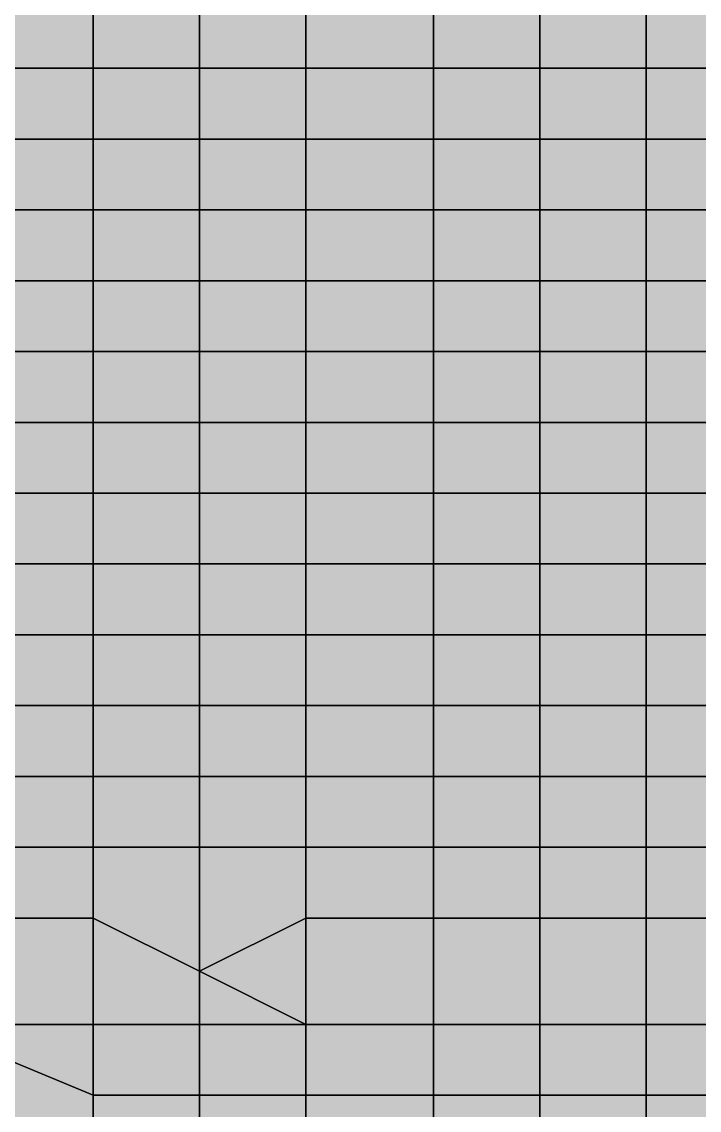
# Model space of a CAD drawing. Header units: inches. Extents: x -100 to 100, y -41 to 41.
# Drawn here: x 33.49 to 43.05, y -25.71 to -10.34 of the extents above; entities that cross this region are included whole.
import ezdxf

# ---------------------------------------------------------------- set-up
doc = ezdxf.new("R2010")
doc.units = ezdxf.units.IN
doc.header["$MEASUREMENT"] = 0

msp = doc.modelspace()

# ---------------------------------------------------------------- linework, layer by layer
at = {"color": 18, "true_color": 0x000000, "transparency": 33554532}
for p, q in [((34.5, -11), (34.5, -10)), ((34.5, -10), (34.5, -11)), ((36, -11), (36, -10)), ((36, -10), (36, -11)), ((37.5, -10), (37.5, -11)), ((37.5, -11), (37.5, -10)), ((39.3, -11), (39.3, -10)), ((39.3, -10), (39.3, -11)), ((40.8, -11), (40.8, -10)), ((40.8, -10), (40.8, -11)), ((42.3, -11), (42.3, -10)), ((42.3, -10), (42.3, -11)), ((34.5, -11), (33.3, -11)), ((33.3, -11), (34.5, -11)), ((34.5, -12), (34.5, -11)), ((36, -11), (34.5, -11)), ((34.5, -11), (34.5, -12)), ((34.5, -11), (36, -11)), ((36, -12), (36, -11)), ((37.5, -11), (36, -11)), ((36, -11), (36, -12)), ((36, -11), (37.5, -11)), ((37.5, -11), (39.3, -11)), ((37.5, -11), (37.5, -12)), ((39.3, -11), (37.5, -11)), ((37.5, -12), (37.5, -11)), ((37.5, -11), (37.5, -11)), ((39.3, -12), (39.3, -11)), ((40.8, -11), (39.3, -11)), ((39.3, -11), (39.3, -12)), ((39.3, -11), (40.8, -11)), ((40.8, -12), (40.8, -11)), ((40.8, -11), (40.8, -12)), ((42.3, -11), (40.8, -11)), ((40.8, -11), (42.3, -11)), ((42.3, -12), (42.3, -11)), ((43.8, -11), (42.3, -11)), ((42.3, -11), (42.3, -12)), ((42.3, -11), (43.8, -11)), ((34.5, -12), (33.3, -12)), ((33.3, -12), (34.5, -12)), ((34.5, -13), (34.5, -12)), ((36, -12), (34.5, -12)), ((34.5, -12), (34.5, -13)), ((34.5, -12), (36, -12)), ((36, -13), (36, -12)), ((37.5, -12), (36, -12)), ((36, -12), (36, -13)), ((36, -12), (37.5, -12)), ((37.5, -12), (37.5, -13)), ((39.3, -12), (37.5, -12)), ((37.5, -12), (39.3, -12)), ((37.5, -13), (37.5, -12)), ((37.5, -12), (37.5, -12)), ((39.3, -13), (39.3, -12)), ((40.8, -12), (39.3, -12)), ((39.3, -12), (39.3, -13)), ((39.3, -12), (40.8, -12)), ((40.8, -13), (40.8, -12)), ((40.8, -12), (40.8, -13)), ((42.3, -12), (40.8, -12)), ((40.8, -12), (42.3, -12)), ((42.3, -13), (42.3, -12)), ((42.3, -12), (42.3, -13)), ((43.8, -12), (42.3, -12)), ((42.3, -12), (43.8, -12)), ((34.5, -13), (33.3, -13)), ((33.3, -13), (34.5, -13)), ((34.5, -14), (34.5, -13)), ((36, -13), (34.5, -13)), ((34.5, -13), (34.5, -14)), ((34.5, -13), (36, -13)), ((36, -14), (36, -13)), ((37.5, -13), (36, -13)), ((36, -13), (36, -14)), ((36, -13), (37.5, -13)), ((37.5, -13), (37.5, -14)), ((39.3, -13), (37.5, -13)), ((37.5, -13), (39.3, -13)), ((37.5, -14), (37.5, -13)), ((37.5, -13), (37.5, -13)), ((39.3, -14), (39.3, -13)), ((40.8, -13), (39.3, -13)), ((39.3, -13), (39.3, -14)), ((39.3, -13), (40.8, -13)), ((40.8, -14), (40.8, -13)), ((40.8, -13), (40.8, -14)), ((42.3, -13), (40.8, -13)), ((40.8, -13), (42.3, -13)), ((42.3, -14), (42.3, -13)), ((42.3, -13), (42.3, -14)), ((43.8, -13), (42.3, -13)), ((42.3, -13), (43.8, -13)), ((34.5, -14), (33.3, -14)), ((33.3, -14), (34.5, -14)), ((34.5, -15), (34.5, -14)), ((36, -14), (34.5, -14)), ((34.5, -14), (34.5, -15)), ((34.5, -14), (36, -14)), ((36, -15), (36, -14)), ((37.5, -14), (36, -14)), ((36, -14), (36, -15)), ((36, -14), (37.5, -14)), ((39.3, -14), (37.5, -14)), ((37.5, -14), (37.5, -15)), ((37.5, -14), (39.3, -14)), ((37.5, -15), (37.5, -14)), ((37.5, -14), (37.5, -14)), ((39.3, -15), (39.3, -14)), ((40.8, -14), (39.3, -14)), ((39.3, -14), (39.3, -15)), ((39.3, -14), (40.8, -14)), ((40.8, -15), (40.8, -14)), ((42.3, -14), (40.8, -14)), ((40.8, -14), (40.8, -15)), ((40.8, -14), (42.3, -14)), ((42.3, -15), (42.3, -14)), ((43.8, -14), (42.3, -14)), ((42.3, -14), (42.3, -15)), ((42.3, -14), (43.8, -14)), ((34.5, -15), (33.3, -15)), ((33.3, -15), (34.5, -15)), ((34.5, -16), (34.5, -15)), ((36, -15), (34.5, -15)), ((34.5, -15), (34.5, -16)), ((34.5, -15), (36, -15)), ((36, -16), (36, -15)), ((37.5, -15), (36, -15)), ((36, -15), (36, -16)), ((36, -15), (37.5, -15)), ((37.5, -15), (37.5, -16)), ((39.3, -15), (37.5, -15)), ((37.5, -15), (39.3, -15)), ((37.5, -16), (37.5, -15)), ((37.5, -15), (37.5, -15)), ((39.3, -16), (39.3, -15)), ((39.3, -15), (40.8, -15)), ((40.8, -15), (39.3, -15)), ((39.3, -15), (39.3, -16)), ((40.8, -16), (40.8, -15)), ((40.8, -15), (40.8, -16)), ((42.3, -15), (40.8, -15)), ((40.8, -15), (42.3, -15)), ((42.3, -16), (42.3, -15)), ((42.3, -15), (42.3, -16)), ((43.8, -15), (42.3, -15)), ((42.3, -15), (43.8, -15)), ((34.5, -16), (33.3, -16)), ((33.3, -16), (34.5, -16)), ((34.5, -17), (34.5, -16)), ((36, -16), (34.5, -16)), ((34.5, -16), (34.5, -17)), ((34.5, -16), (36, -16)), ((36, -17), (36, -16)), ((37.5, -16), (36, -16)), ((36, -16), (36, -17)), ((36, -16), (37.5, -16)), ((37.5, -16), (37.5, -17)), ((39.3, -16), (37.5, -16)), ((37.5, -16), (39.3, -16)), ((37.5, -17), (37.5, -16)), ((37.5, -16), (37.5, -16)), ((39.3, -17), (39.3, -16)), ((40.8, -16), (39.3, -16)), ((39.3, -16), (39.3, -17)), ((39.3, -16), (40.8, -16)), ((40.8, -17), (40.8, -16)), ((42.3, -16), (40.8, -16)), ((40.8, -16), (40.8, -17)), ((40.8, -16), (42.3, -16)), ((42.3, -17), (42.3, -16)), ((42.3, -16), (42.3, -17)), ((43.8, -16), (42.3, -16)), ((42.3, -16), (43.8, -16)), ((34.5, -17), (33.3, -17)), ((33.3, -17), (34.5, -17)), ((34.5, -18), (34.5, -17)), ((36, -17), (34.5, -17)), ((34.5, -17), (34.5, -18)), ((34.5, -17), (36, -17)), ((36, -18), (36, -17)), ((37.5, -17), (36, -17)), ((36, -17), (36, -18)), ((36, -17), (37.5, -17)), ((39.3, -17), (37.5, -17)), ((37.5, -17), (37.5, -18)), ((37.5, -17), (39.3, -17)), ((37.5, -18), (37.5, -17)), ((37.5, -17), (37.5, -17)), ((39.3, -18), (39.3, -17)), ((40.8, -17), (39.3, -17)), ((39.3, -17), (39.3, -18)), ((39.3, -17), (40.8, -17)), ((40.8, -18), (40.8, -17)), ((42.3, -17), (40.8, -17)), ((40.8, -17), (40.8, -18)), ((40.8, -17), (42.3, -17)), ((42.3, -18), (42.3, -17)), ((42.3, -17), (42.3, -18)), ((43.8, -17), (42.3, -17)), ((42.3, -17), (43.8, -17)), ((33.3, -18), (34.5, -18)), ((34.5, -18), (33.3, -18)), ((34.5, -18), (36, -18)), ((34.5, -19), (34.5, -18)), ((36, -18), (34.5, -18)), ((34.5, -18), (34.5, -19)), ((36, -18), (36, -19)), ((37.5, -18), (36, -18)), ((36, -18), (37.5, -18)), ((36, -19), (36, -18)), ((37.5, -18), (37.5, -19)), ((39.3, -18), (37.5, -18)), ((37.5, -18), (39.3, -18)), ((37.5, -19), (37.5, -18)), ((37.5, -18), (37.5, -18)), ((39.3, -19), (39.3, -18)), ((40.8, -18), (39.3, -18)), ((39.3, -18), (39.3, -19)), ((39.3, -18), (40.8, -18)), ((40.8, -19), (40.8, -18)), ((42.3, -18), (40.8, -18)), ((40.8, -18), (40.8, -19)), ((40.8, -18), (42.3, -18)), ((42.3, -19), (42.3, -18)), ((42.3, -18), (42.3, -19)), ((43.8, -18), (42.3, -18)), ((42.3, -18), (43.8, -18)), ((34.5, -19), (33.3, -19)), ((33.3, -19), (34.5, -19)), ((34.5, -20), (34.5, -19)), ((36, -19), (34.5, -19)), ((34.5, -19), (34.5, -20)), ((34.5, -19), (36, -19)), ((36, -19), (37.5, -19)), ((36, -20), (36, -19)), ((37.5, -19), (36, -19)), ((36, -19), (36, -20)), ((37.5, -19), (39.3, -19)), ((37.5, -20), (37.5, -19)), ((37.5, -19), (37.5, -20)), ((39.3, -19), (37.5, -19)), ((37.5, -19), (37.5, -19)), ((40.8, -19), (39.3, -19)), ((39.3, -19), (39.3, -20)), ((39.3, -19), (40.8, -19)), ((39.3, -20), (39.3, -19)), ((40.8, -20), (40.8, -19)), ((40.8, -19), (42.3, -19)), ((42.3, -19), (40.8, -19)), ((40.8, -19), (40.8, -20)), ((42.3, -20), (42.3, -19)), ((42.3, -19), (42.3, -20)), ((43.8, -19), (42.3, -19)), ((42.3, -19), (43.8, -19)), ((34.5, -20), (33.3, -20)), ((33.3, -20), (34.5, -20)), ((34.5, -21), (34.5, -20)), ((36, -20), (34.5, -20)), ((34.5, -20), (34.5, -21)), ((34.5, -20), (36, -20)), ((36, -21), (36, -20)), ((37.5, -20), (36, -20)), ((36, -20), (36, -21)), ((36, -20), (37.5, -20)), ((37.5, -21), (37.5, -20)), ((39.3, -20), (37.5, -20)), ((37.5, -20), (37.5, -21)), ((37.5, -20), (39.3, -20)), ((37.5, -20), (37.5, -20)), ((39.3, -20), (40.8, -20)), ((39.3, -21), (39.3, -20)), ((40.8, -20), (39.3, -20)), ((39.3, -20), (39.3, -21)), ((40.8, -20), (42.3, -20)), ((40.8, -21), (40.8, -20)), ((42.3, -20), (40.8, -20)), ((40.8, -20), (40.8, -21)), ((42.3, -20), (42.3, -21)), ((43.8, -20), (42.3, -20)), ((42.3, -20), (43.8, -20)), ((42.3, -21), (42.3, -20)), ((34.5, -21), (33.3, -21)), ((33.3, -21), (34.5, -21)), ((34.5, -22), (34.5, -21)), ((34.5, -21), (36, -21)), ((36, -21), (34.5, -21)), ((34.5, -21), (34.5, -22)), ((36, -22), (36, -21)), ((37.5, -21), (36, -21)), ((36, -21), (36, -22)), ((36, -21), (37.5, -21)), ((37.5, -22), (37.5, -21)), ((39.3, -21), (37.5, -21)), ((37.5, -21), (37.5, -22)), ((37.5, -21), (39.3, -21)), ((37.5, -21), (37.5, -21)), ((39.3, -22), (39.3, -21)), ((40.8, -21), (39.3, -21)), ((39.3, -21), (39.3, -22)), ((39.3, -21), (40.8, -21)), ((40.8, -22), (40.8, -21)), ((42.3, -21), (40.8, -21)), ((40.8, -21), (40.8, -22)), ((40.8, -21), (42.3, -21)), ((42.3, -21), (43.8, -21)), ((42.3, -22), (42.3, -21)), ((42.3, -21), (42.3, -22)), ((43.8, -21), (42.3, -21)), ((34.5, -22), (33.3, -22)), ((33.3, -22), (34.5, -22)), ((34.5, -23), (34.5, -22)), ((34.5, -22), (34.5, -23)), ((36, -22), (34.5, -22)), ((34.5, -22), (36, -22)), ((36, -23.75), (36, -22)), ((37.5, -22), (36, -22)), ((36, -22), (36, -23.75)), ((36, -22), (37.5, -22)), ((37.5, -23), (37.5, -22)), ((39.3, -22), (37.5, -22)), ((37.5, -22), (37.5, -23)), ((37.5, -22), (39.3, -22)), ((37.5, -22), (37.5, -22)), ((39.3, -23), (39.3, -22)), ((40.8, -22), (39.3, -22)), ((39.3, -22), (39.3, -23)), ((39.3, -22), (40.8, -22)), ((40.8, -23), (40.8, -22)), ((42.3, -22), (40.8, -22)), ((40.8, -22), (40.8, -23)), ((40.8, -22), (42.3, -22)), ((42.3, -23), (42.3, -22)), ((42.3, -22), (42.3, -23)), ((43.8, -22), (42.3, -22)), ((42.3, -22), (43.8, -22)), ((34.5, -23), (33.3, -23)), ((33.3, -23), (34.5, -23)), ((34.5, -24.5), (34.5, -23)), ((34.5, -23), (34.5, -24.5)), ((36, -23.75), (34.5, -23)), ((34.5, -23), (36, -23.75)), ((36, -23.75), (37.5, -23)), ((37.5, -23), (36, -23.75)), ((37.5, -24.5), (37.5, -23)), ((39.3, -23), (37.5, -23)), ((37.5, -23), (37.5, -24.5)), ((37.5, -23), (39.3, -23)), ((37.5, -23), (37.5, -23)), ((39.3, -24.5), (39.3, -23)), ((40.8, -23), (39.3, -23)), ((39.3, -23), (39.3, -24.5)), ((39.3, -23), (40.8, -23)), ((40.8, -24.5), (40.8, -23)), ((42.3, -23), (40.8, -23)), ((40.8, -23), (40.8, -24.5)), ((40.8, -23), (42.3, -23)), ((42.3, -24.5), (42.3, -23)), ((42.3, -23), (43.8, -23)), ((42.3, -23), (42.3, -24.5)), ((43.8, -23), (42.3, -23)), ((36, -24.5), (36, -23.75)), ((37.5, -24.5), (36, -23.75)), ((36, -23.75), (36, -23.75)), ((36, -23.75), (36, -24.5)), ((36, -23.75), (37.5, -24.5)), ((33.3, -24.5), (34.5, -24.5)), ((34.5, -24.5), (33.3, -24.5)), ((34.5, -24.5), (36, -24.5)), ((34.5, -25.5), (34.5, -24.5)), ((36, -24.5), (34.5, -24.5)), ((34.5, -24.5), (34.5, -25.5)), ((34.5, -24.5), (34.5, -24.5)), ((36, -24.5), (37.5, -24.5)), ((36, -25.5), (36, -24.5)), ((37.5, -24.5), (36, -24.5)), ((36, -24.5), (36, -25.5)), ((36, -24.5), (36, -24.5)), ((37.5, -25.5), (37.5, -24.5)), ((39.3, -24.5), (37.5, -24.5)), ((37.5, -24.5), (37.5, -25.5)), ((37.5, -24.5), (37.5, -24.5)), ((37.5, -24.5), (39.3, -24.5)), ((37.5, -24.5), (37.5, -24.5)), ((37.5, -24.5), (37.5, -24.5)), ((37.5, -24.5), (37.5, -24.5)), ((39.3, -25.5), (39.3, -24.5)), ((40.8, -24.5), (39.3, -24.5)), ((39.3, -24.5), (39.3, -25.5)), ((39.3, -24.5), (40.8, -24.5)), ((40.8, -25.5), (40.8, -24.5)), ((42.3, -24.5), (40.8, -24.5)), ((40.8, -24.5), (40.8, -25.5)), ((40.8, -24.5), (42.3, -24.5)), ((42.3, -25.5), (42.3, -24.5)), ((42.3, -24.5), (42.3, -25.5)), ((43.8, -24.5), (42.3, -24.5)), ((42.3, -24.5), (43.8, -24.5)), ((34.5, -25.5), (33.3, -25)), ((33.3, -25), (34.5, -25.5)), ((34.5, -26.5), (34.5, -25.5)), ((36, -25.5), (34.5, -25.5)), ((34.5, -25.5), (34.5, -26.5)), ((34.5, -25.5), (36, -25.5)), ((36, -26.5), (36, -25.5)), ((37.5, -25.5), (36, -25.5)), ((36, -25.5), (36, -26.5)), ((36, -25.5), (37.5, -25.5)), ((37.5, -26.5), (37.5, -25.5)), ((39.3, -25.5), (37.5, -25.5)), ((37.5, -25.5), (37.5, -26.5)), ((37.5, -25.5), (39.3, -25.5)), ((37.5, -25.5), (37.5, -25.5)), ((39.3, -26.5), (39.3, -25.5)), ((40.8, -25.5), (39.3, -25.5)), ((39.3, -25.5), (39.3, -26.5)), ((39.3, -25.5), (40.8, -25.5)), ((40.8, -26.5), (40.8, -25.5)), ((42.3, -25.5), (40.8, -25.5)), ((40.8, -25.5), (40.8, -26.5)), ((40.8, -25.5), (42.3, -25.5)), ((42.3, -26.5), (42.3, -25.5)), ((43.8, -25.5), (42.3, -25.5)), ((42.3, -25.5), (42.3, -26.5)), ((42.3, -25.5), (43.8, -25.5))]:
    msp.add_line(p, q, dxfattribs=at)
at = {"color": 167, "true_color": 0x345582, "transparency": 33554687}
for p, q in [((37.5, -11), (37.5, -11)), ((37.5, -12), (37.5, -12)), ((37.5, -13), (37.5, -13)), ((37.5, -14), (37.5, -14)), ((37.5, -15), (37.5, -15)), ((37.5, -16), (37.5, -16)), ((37.5, -17), (37.5, -17)), ((37.5, -18), (37.5, -18)), ((37.5, -19), (37.5, -19))]:
    msp.add_line(p, q, dxfattribs=at)
at = {"color": 33, "true_color": 0xe99a4e, "transparency": 33554687}
for p, q in [((37.5, -20), (37.5, -20)), ((37.5, -21), (37.5, -21)), ((37.5, -22), (37.5, -22)), ((37.5, -23), (37.5, -23)), ((37.5, -24.5), (37.5, -24.5)), ((37.5, -24.5), (37.5, -24.5)), ((37.5, -25.5), (37.5, -25.5))]:
    msp.add_line(p, q, dxfattribs=at)
at = {"color": 123, "true_color": 0x80ada8, "transparency": 33554687}
for p, q in [((34.5, -24.5), (34.5, -24.5)), ((36, -24.5), (36, -24.5)), ((37.5, -24.5), (37.5, -24.5))]:
    msp.add_line(p, q, dxfattribs=at)
at = {"color": 254, "true_color": 0xd5d5d5, "transparency": 33554687}
for points in [[(33.3, -10), (33.3, -11), (34.5, -11)], [(33.3, -10), (34.5, -11), (34.5, -10)], [(36, -11), (36, -10), (34.5, -10)], [(36, -11), (34.5, -10), (34.5, -11)], [(37.5, -11), (37.5, -10), (36, -10)], [(37.5, -11), (36, -10), (36, -11)], [(33.3, -11), (33.3, -12), (34.5, -12)], [(33.3, -11), (34.5, -12), (34.5, -11)], [(36, -12), (36, -11), (34.5, -11)], [(36, -12), (34.5, -11), (34.5, -12)], [(37.5, -12), (37.5, -11), (36, -11)], [(37.5, -12), (36, -11), (36, -12)], [(33.3, -12), (33.3, -13), (34.5, -13)], [(33.3, -12), (34.5, -13), (34.5, -12)], [(36, -13), (36, -12), (34.5, -12)], [(36, -13), (34.5, -12), (34.5, -13)], [(37.5, -13), (37.5, -12), (36, -12)], [(37.5, -13), (36, -12), (36, -13)], [(33.3, -13), (33.3, -14), (34.5, -14)], [(33.3, -13), (34.5, -14), (34.5, -13)], [(36, -14), (36, -13), (34.5, -13)], [(36, -14), (34.5, -13), (34.5, -14)], [(37.5, -14), (37.5, -13), (36, -13)], [(37.5, -14), (36, -13), (36, -14)], [(34.5, -14), (33.3, -14), (33.3, -15)], [(34.5, -14), (33.3, -15), (34.5, -15)], [(36, -15), (36, -14), (34.5, -14)], [(36, -15), (34.5, -14), (34.5, -15)], [(37.5, -14), (36, -14), (36, -15)], [(37.5, -14), (36, -15), (37.5, -15)], [(33.3, -15), (33.3, -16), (34.5, -16)], [(33.3, -15), (34.5, -16), (34.5, -15)], [(36, -16), (36, -15), (34.5, -15)], [(36, -16), (34.5, -15), (34.5, -16)], [(37.5, -16), (37.5, -15), (36, -15)], [(37.5, -16), (36, -15), (36, -16)], [(33.3, -16), (33.3, -17), (34.5, -17)], [(33.3, -16), (34.5, -17), (34.5, -16)], [(36, -17), (36, -16), (34.5, -16)], [(36, -17), (34.5, -16), (34.5, -17)], [(37.5, -17), (37.5, -16), (36, -16)], [(37.5, -17), (36, -16), (36, -17)], [(33.3, -18), (34.5, -18), (34.5, -17)], [(33.3, -18), (34.5, -17), (33.3, -17)], [(36, -18), (36, -17), (34.5, -17)], [(36, -18), (34.5, -17), (34.5, -18)], [(36, -18), (37.5, -18), (37.5, -17)], [(36, -18), (37.5, -17), (36, -17)], [(36, -18), (36, -19), (37.5, -19)], [(36, -18), (37.5, -19), (37.5, -18)]]:
    msp.add_solid(points, dxfattribs=at)
at = {"color": 173, "true_color": 0x6b48ec, "transparency": 33554687}
for points in [[(37.5, -10), (37.5, -11), (39.3, -11)], [(37.5, -10), (39.3, -11), (39.3, -10)], [(40.8, -10), (39.3, -10), (39.3, -11)], [(40.8, -10), (39.3, -11), (40.8, -11)], [(40.8, -10), (40.8, -11), (42.3, -11)], [(40.8, -10), (42.3, -11), (42.3, -10)], [(43.8, -10), (42.3, -10), (42.3, -11)], [(43.8, -10), (42.3, -11), (43.8, -11)], [(37.5, -11), (37.5, -12), (39.3, -12)], [(37.5, -11), (39.3, -12), (39.3, -11)], [(40.8, -11), (39.3, -11), (39.3, -12)], [(40.8, -11), (39.3, -12), (40.8, -12)], [(40.8, -11), (40.8, -12), (42.3, -12)], [(40.8, -11), (42.3, -12), (42.3, -11)], [(43.8, -11), (42.3, -11), (42.3, -12)], [(43.8, -11), (42.3, -12), (43.8, -12)], [(37.5, -12), (37.5, -13), (39.3, -13)], [(37.5, -12), (39.3, -13), (39.3, -12)], [(40.8, -12), (39.3, -12), (39.3, -13)], [(40.8, -12), (39.3, -13), (40.8, -13)], [(40.8, -12), (40.8, -13), (42.3, -13)], [(40.8, -12), (42.3, -13), (42.3, -12)], [(42.3, -12), (42.3, -13), (43.8, -13)], [(42.3, -12), (43.8, -13), (43.8, -12)], [(37.5, -13), (37.5, -14), (39.3, -14)], [(37.5, -13), (39.3, -14), (39.3, -13)], [(40.8, -13), (39.3, -13), (39.3, -14)], [(40.8, -13), (39.3, -14), (40.8, -14)], [(40.8, -13), (40.8, -14), (42.3, -14)], [(40.8, -13), (42.3, -14), (42.3, -13)], [(42.3, -13), (42.3, -14), (43.8, -14)], [(42.3, -13), (43.8, -14), (43.8, -13)], [(39.3, -14), (37.5, -14), (37.5, -15)], [(39.3, -14), (37.5, -15), (39.3, -15)], [(40.8, -14), (39.3, -14), (39.3, -15)], [(40.8, -14), (39.3, -15), (40.8, -15)], [(42.3, -14), (40.8, -14), (40.8, -15)], [(42.3, -14), (40.8, -15), (42.3, -15)], [(43.8, -14), (42.3, -14), (42.3, -15)], [(43.8, -14), (42.3, -15), (43.8, -15)], [(37.5, -15), (37.5, -16), (39.3, -16)], [(37.5, -15), (39.3, -16), (39.3, -15)], [(40.8, -15), (39.3, -15), (39.3, -16)], [(40.8, -15), (39.3, -16), (40.8, -16)], [(40.8, -15), (40.8, -16), (42.3, -16)], [(40.8, -15), (42.3, -16), (42.3, -15)], [(42.3, -15), (42.3, -16), (43.8, -16)], [(42.3, -15), (43.8, -16), (43.8, -15)], [(37.5, -16), (37.5, -17), (39.3, -17)], [(37.5, -16), (39.3, -17), (39.3, -16)], [(39.3, -17), (40.8, -17), (40.8, -16)], [(39.3, -17), (40.8, -16), (39.3, -16)], [(40.8, -17), (42.3, -17), (42.3, -16)], [(40.8, -17), (42.3, -16), (40.8, -16)], [(42.3, -16), (42.3, -17), (43.8, -17)], [(42.3, -16), (43.8, -17), (43.8, -16)], [(37.5, -18), (39.3, -18), (39.3, -17)], [(37.5, -18), (39.3, -17), (37.5, -17)], [(39.3, -18), (40.8, -18), (40.8, -17)], [(39.3, -18), (40.8, -17), (39.3, -17)], [(40.8, -18), (42.3, -18), (42.3, -17)], [(40.8, -18), (42.3, -17), (40.8, -17)], [(42.3, -17), (42.3, -18), (43.8, -18)], [(42.3, -17), (43.8, -18), (43.8, -17)], [(37.5, -18), (37.5, -19), (39.3, -19)], [(37.5, -18), (39.3, -19), (39.3, -18)], [(39.3, -19), (40.8, -19), (40.8, -18)], [(39.3, -19), (40.8, -18), (39.3, -18)], [(40.8, -19), (42.3, -19), (42.3, -18)], [(40.8, -19), (42.3, -18), (40.8, -18)], [(42.3, -18), (42.3, -19), (43.8, -19)], [(42.3, -18), (43.8, -19), (43.8, -18)], [(39.3, -20), (40.8, -20), (40.8, -19)], [(39.3, -20), (40.8, -19), (39.3, -19)], [(40.8, -20), (42.3, -20), (42.3, -19)], [(40.8, -20), (42.3, -19), (40.8, -19)], [(42.3, -19), (42.3, -20), (43.8, -20)], [(42.3, -19), (43.8, -20), (43.8, -19)], [(42.3, -20), (42.3, -21), (43.8, -21)], [(42.3, -20), (43.8, -21), (43.8, -20)]]:
    msp.add_solid(points, dxfattribs=at)
at = {"color": 151, "true_color": 0xa2c9f8, "transparency": 33554687}
for points in [[(34.5, -18), (33.3, -18), (33.3, -19)], [(34.5, -18), (33.3, -19), (34.5, -19)], [(36, -19), (36, -18), (34.5, -18)], [(36, -19), (34.5, -18), (34.5, -19)], [(33.3, -20), (34.5, -20), (34.5, -19)], [(33.3, -20), (34.5, -19), (33.3, -19)], [(36, -20), (36, -19), (34.5, -19)], [(36, -20), (34.5, -19), (34.5, -20)], [(36, -20), (37.5, -20), (37.5, -19)], [(36, -20), (37.5, -19), (36, -19)], [(37.5, -19), (37.5, -20), (39.3, -20)], [(37.5, -19), (39.3, -20), (39.3, -19)], [(33.3, -21), (34.5, -21), (34.5, -20)], [(33.3, -21), (34.5, -20), (33.3, -20)], [(36, -21), (36, -20), (34.5, -20)], [(36, -21), (34.5, -20), (34.5, -21)], [(36, -21), (37.5, -21), (37.5, -20)], [(36, -21), (37.5, -20), (36, -20)], [(37.5, -21), (39.3, -21), (39.3, -20)], [(37.5, -21), (39.3, -20), (37.5, -20)], [(39.3, -21), (40.8, -21), (40.8, -20)], [(39.3, -21), (40.8, -20), (39.3, -20)], [(42.3, -21), (42.3, -20), (40.8, -20)], [(42.3, -21), (40.8, -20), (40.8, -21)], [(33.3, -22), (34.5, -22), (34.5, -21)], [(33.3, -22), (34.5, -21), (33.3, -21)], [(36, -22), (36, -21), (34.5, -21)], [(36, -22), (34.5, -21), (34.5, -22)], [(36, -22), (37.5, -22), (37.5, -21)], [(36, -22), (37.5, -21), (36, -21)], [(37.5, -22), (39.3, -22), (39.3, -21)], [(37.5, -22), (39.3, -21), (37.5, -21)], [(39.3, -22), (40.8, -22), (40.8, -21)], [(39.3, -22), (40.8, -21), (39.3, -21)], [(40.8, -22), (42.3, -22), (42.3, -21)], [(40.8, -22), (42.3, -21), (40.8, -21)], [(42.3, -21), (42.3, -22), (43.8, -22)], [(42.3, -21), (43.8, -22), (43.8, -21)], [(33.3, -22), (33.3, -23), (34.5, -23)], [(33.3, -22), (34.5, -23), (34.5, -22)], [(34.5, -22), (34.5, -23), (36, -23.75)], [(34.5, -22), (36, -23.75), (36, -22)], [(37.5, -22), (36, -22), (36, -23.75)], [(37.5, -22), (36, -23.75), (37.5, -23)], [(37.5, -23), (39.3, -23), (39.3, -22)], [(37.5, -23), (39.3, -22), (37.5, -22)], [(39.3, -23), (40.8, -23), (40.8, -22)], [(39.3, -23), (40.8, -22), (39.3, -22)], [(40.8, -23), (42.3, -23), (42.3, -22)], [(40.8, -23), (42.3, -22), (40.8, -22)], [(42.3, -22), (42.3, -23), (43.8, -23)], [(42.3, -22), (43.8, -23), (43.8, -22)], [(37.5, -23), (36, -23.75), (37.5, -24.5)], [(37.5, -23), (37.5, -24.5), (37.5, -24.5)], [(37.5, -24.5), (39.3, -24.5), (39.3, -23)], [(37.5, -24.5), (39.3, -23), (37.5, -23)], [(39.3, -24.5), (40.8, -24.5), (40.8, -23)], [(39.3, -24.5), (40.8, -23), (39.3, -23)], [(40.8, -24.5), (42.3, -24.5), (42.3, -23)], [(40.8, -24.5), (42.3, -23), (40.8, -23)], [(42.3, -23), (42.3, -24.5), (43.8, -24.5)], [(42.3, -23), (43.8, -24.5), (43.8, -23)]]:
    msp.add_solid(points, dxfattribs=at)
at = {"color": 123, "true_color": 0x80ada8, "transparency": 33554687}
for points in [[(33.3, -24.5), (34.5, -24.5), (34.5, -23)], [(33.3, -24.5), (34.5, -23), (33.3, -23)], [(34.5, -23), (34.5, -24.5), (36, -24.5)], [(34.5, -23), (36, -24.5), (36, -23.75)], [(36, -24.5), (37.5, -24.5), (36, -23.75)], [(36, -24.5), (36, -23.75), (36, -23.75)]]:
    msp.add_solid(points, dxfattribs=at)
at = {"color": 250, "true_color": 0x36353d, "transparency": 33554687}
for points in [[(34.5, -25.5), (34.5, -24.5), (33.3, -24.5)], [(34.5, -25.5), (33.3, -24.5), (33.3, -25)], [(36, -24.5), (34.5, -24.5), (34.5, -25.5)], [(36, -24.5), (34.5, -25.5), (36, -25.5)], [(36, -25.5), (37.5, -25.5), (37.5, -24.5)], [(36, -25.5), (37.5, -24.5), (36, -24.5)], [(33.3, -25), (33.3, -26.5), (34.5, -26.5)], [(33.3, -25), (34.5, -26.5), (34.5, -25.5)], [(34.5, -26.5), (36, -26.5), (36, -25.5)], [(34.5, -26.5), (36, -25.5), (34.5, -25.5)], [(36, -26.5), (37.5, -26.5), (37.5, -25.5)], [(36, -26.5), (37.5, -25.5), (36, -25.5)]]:
    msp.add_solid(points, dxfattribs=at)
at = {"color": 153, "true_color": 0x7aa4c2, "transparency": 33554687}
for points in [[(37.5, -25.5), (39.3, -25.5), (39.3, -24.5)], [(37.5, -25.5), (39.3, -24.5), (37.5, -24.5)], [(39.3, -25.5), (40.8, -25.5), (40.8, -24.5)], [(39.3, -25.5), (40.8, -24.5), (39.3, -24.5)], [(40.8, -25.5), (42.3, -25.5), (42.3, -24.5)], [(40.8, -25.5), (42.3, -24.5), (40.8, -24.5)], [(42.3, -24.5), (42.3, -25.5), (43.8, -25.5)], [(42.3, -24.5), (43.8, -25.5), (43.8, -24.5)], [(37.5, -26.5), (39.3, -26.5), (39.3, -25.5)], [(37.5, -26.5), (39.3, -25.5), (37.5, -25.5)], [(39.3, -26.5), (40.8, -26.5), (40.8, -25.5)], [(39.3, -26.5), (40.8, -25.5), (39.3, -25.5)], [(40.8, -26.5), (42.3, -26.5), (42.3, -25.5)], [(40.8, -26.5), (42.3, -25.5), (40.8, -25.5)], [(42.3, -26.5), (43.8, -26.5), (43.8, -25.5)], [(42.3, -26.5), (43.8, -25.5), (42.3, -25.5)]]:
    msp.add_solid(points, dxfattribs=at)

doc.saveas('drawing.dxf')
